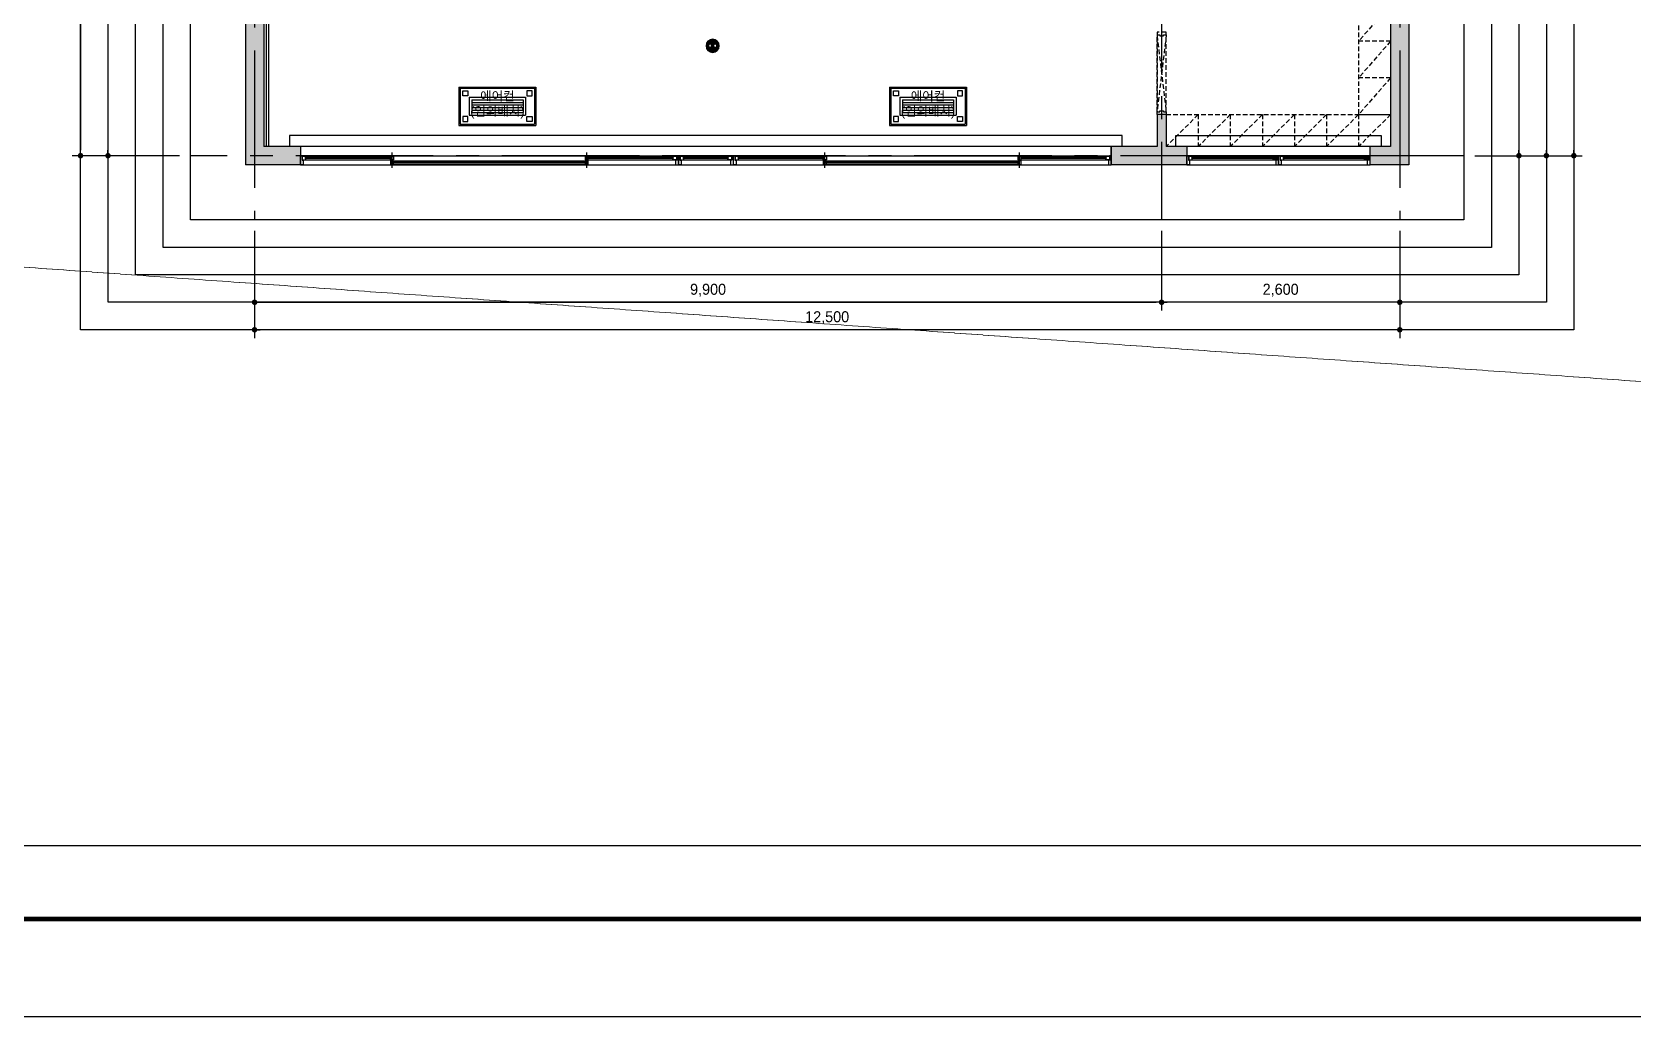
# Model space of a CAD drawing. Header units: millimetres. Extents: x -224448 to 1592092, y -164641 to 319001.
# Drawn here: x 196373 to 213847, y 75662 to 86412 of the extents above; entities that cross this region are included whole.
import ezdxf

# ---------------------------------------------------------------- set-up
doc = ezdxf.new("R2010")
doc.units = ezdxf.units.MM
for name, pattern in [('CEN', [62, 60, -1, 0, -1]), ('CENTER2', [1.125, 0.75, -0.125, 0.125, -0.125]), ('HIDDEN', [9.525, 6.35, -3.175])]:
    doc.linetypes.add(name, pattern=pattern)
doc.layers.get('Defpoints').update_dxf_attribs({"color": 35})
for name, color, linetype in [('ARREA', 1, 'Continuous'), ('DIM', 3, 'Continuous'), ('I-LIGHT', 1, 'Continuous'), ('I_CON', 2, 'Continuous'), ('I_FORMAT', 7, 'Continuous'), ('I_FUR', 6, 'Continuous'), ('I_HAT', 8, 'Continuous'), ('I_TXT', 7, 'Continuous'), ('I_WALL', 3, 'Continuous'), ('I_WIN', 5, 'Continuous')]:
    doc.layers.add(name, color=color, linetype=linetype)
doc.layers.add('I_CEN', color=1, linetype='CEN', lineweight=13)
doc.layers.add('I_DIM', color=1, linetype='Continuous', lineweight=13)
doc.styles.add('HY울릉도', font='')
doc.styles.add('IABU-글꼴스타일', font='')
doc.styles.get('HY울릉도').set_extended_font_data('HY울릉도L')
doc.styles.get('IABU-글꼴스타일').set_extended_font_data('HY울릉도L')
doc.linetypes.add('BATTING', pattern='A,0.00254,-2.54,[134,ltypeshp.shx,S=2.54,R=0,X=-2.54,Y=0],-5.08,[134,ltypeshp.shx,S=2.54,R=180,X=2.54,Y=0],-2.54', length=10.16254)
doc.dimstyles.new('IABC-100 (SUB)', dxfattribs={"dimscale": 60, "dimtxt": 2, "dimasz": 1, "dimexe": 1.5, "dimexo": 2, "dimgap": 1, "dimtad": 1, "dimdec": 0, "dimdsep": 46, "dimlunit": 6, "dimtxsty": 'IABU-글꼴스타일', "dimblk": '1234_Dot', "dimcen": 1, "dimclrd": 4, "dimclre": 4, "dimclrt": 7, "dimadec": 0, "dimazin": 0, "dimtfac": 1, "dimtdec": 0, "dimtix": 1, "dimtmove": 2, "dimatfit": 3, "dimldrblk": '1234_Dot', "dimfxl": 2, "dimtolj": 1, "dimtzin": 0, "dimarcsym": 0})

# ---------------------------------------------------------------- blocks, each defined once
blk = doc.blocks.new('FR1')
at = {"layer": 'Defpoints'}
blk.add_lwpolyline([(89059, 47504), (131059, 47504), (131059, 17804), (89059, 17804)], close=True, dxfattribs=at)
at = {"layer": 'I_FORMAT'}
blk.add_line((126044, 19673), (90159, 19673), dxfattribs=at)
at = {"layer": 'I_FORMAT', "const_width": 50.2}
blk.add_lwpolyline([(126044, 18873), (90159, 18873), (90159, 46435), (126044, 46435)], dxfattribs=at)
blk = doc.blocks.new('win101')
at = {"layer": 'I_WIN', "linetype": 'Continuous'}
for p, q in [((-123185, -156809), (-123185, -156800)), ((-123185, -156800), (-123168, -156800)), ((-123185, -156810), (-123185, -156801)), ((-123185, -156900), (-123185, -156809)), ((-123185, -156900), (-123185, -156810)), ((-123155, -156900), (-123185, -156900)), ((-123168, -156800), (-123168, -156849)), ((-123168, -156849), (-123155, -156849)), ((-123127, -156805), (-123165, -156805)), ((-123165, -156805), (-123165, -156845)), ((-123165, -156805), (-122185, -156805)), ((-123127, -156805), (-123165, -156805)), ((-123165, -156805), (-123165, -156845)), ((-123165, -156845), (-123127, -156845)), ((-123165, -156845), (-122185, -156845)), ((-123165, -156845), (-123127, -156845)), ((-123155, -156849), (-123155, -156852)), ((-123155, -156852), (-123155, -156900)), ((-123132, -156822), (-123127, -156821)), ((-123132, -156822), (-123127, -156821)), ((-123132, -156829), (-123132, -156822)), ((-123132, -156829), (-123132, -156822)), ((-123127, -156831), (-123132, -156829)), ((-123127, -156831), (-123132, -156829)), ((-123130, -156828), (-123130, -156824)), ((-123130, -156828), (-123130, -156824)), ((-123127, -156821), (-123127, -156805)), ((-123127, -156821), (-123127, -156805)), ((-123127, -156820), (-123124, -156821)), ((-123127, -156820), (-123124, -156821)), ((-122185, -156824), (-123127, -156824)), ((-123127, -156828), (-122185, -156828)), ((-123127, -156831), (-123124, -156830)), ((-123127, -156831), (-123124, -156830)), ((-123127, -156845), (-123127, -156831)), ((-123127, -156845), (-123127, -156831)), ((-123124, -156821), (-123123, -156822)), ((-123124, -156821), (-123123, -156822)), ((-123124, -156830), (-123123, -156829)), ((-123124, -156830), (-123123, -156829)), ((-123123, -156822), (-123123, -156824)), ((-123123, -156822), (-123123, -156824)), ((-123123, -156829), (-123123, -156828)), ((-123123, -156829), (-123123, -156828)), ((-122247, -156822), (-122248, -156824)), ((-122247, -156829), (-122248, -156828)), ((-122244, -156820), (-122247, -156821)), ((-122247, -156821), (-122247, -156822)), ((-122247, -156830), (-122247, -156829)), ((-122244, -156831), (-122247, -156830)), ((-122244, -156821), (-122244, -156805)), ((-122244, -156805), (-122206, -156805)), ((-122238, -156822), (-122244, -156821)), ((-122244, -156831), (-122238, -156829)), ((-122244, -156845), (-122244, -156831)), ((-122206, -156845), (-122244, -156845)), ((-122238, -156829), (-122238, -156822)), ((-122203, -156850), (-122215, -156850)), ((-122215, -156850), (-122215, -156900)), ((-122215, -156900), (-122185, -156900)), ((-122206, -156805), (-122206, -156845)), ((-122185, -156801), (-122203, -156801)), ((-122203, -156801), (-122203, -156850)), ((-122185, -156810), (-122185, -156801)), ((-122185, -156900), (-122185, -156810))]:
    blk.add_line(p, q, dxfattribs=at)
blk.add_lwpolyline([(-123185, -156900), (-122185, -156900), (-122185, -156801), (-123185, -156801)], close=True, dxfattribs=at)
blk = doc.blocks.new('win11')
at = {"layer": 'I_WIN', "linetype": 'Continuous'}
for p, q in [((-132830, -160207), (-132860, -160207)), ((-132860, -160207), (-132860, -160298)), ((-132830, -160207), (-128765, -160207)), ((-132830, -160255), (-132830, -160207)), ((-131878, -160211), (-129735, -160211)), ((-131878, -160251), (-131878, -160211)), ((-131878, -160211), (-131843, -160211)), ((-131878, -160229), (-129735, -160229)), ((-129735, -160233), (-131878, -160233)), ((-131860, -160176), (-131860, -160341)), ((-131843, -160226), (-131848, -160228)), ((-131848, -160228), (-131848, -160234)), ((-131848, -160233), (-131848, -160229)), ((-131848, -160234), (-131843, -160236)), ((-131843, -160211), (-131843, -160226)), ((-131843, -160225), (-131840, -160227)), ((-131843, -160237), (-131840, -160235)), ((-131843, -160236), (-131843, -160251)), ((-131840, -160227), (-131840, -160228)), ((-131840, -160228), (-131839, -160229)), ((-131840, -160234), (-131839, -160233)), ((-131840, -160235), (-131840, -160234)), ((-129756, -160228), (-129757, -160229)), ((-129756, -160235), (-129757, -160233)), ((-129753, -160225), (-129756, -160227)), ((-129756, -160227), (-129756, -160228)), ((-129756, -160236), (-129756, -160235)), ((-129753, -160237), (-129756, -160236)), ((-129753, -160226), (-129753, -160211)), ((-129753, -160211), (-129718, -160211)), ((-129747, -160228), (-129753, -160226)), ((-129753, -160236), (-129747, -160234)), ((-129753, -160251), (-129753, -160236)), ((-129747, -160234), (-129747, -160228)), ((-129747, -160229), (-129747, -160233)), ((-129735, -160173), (-129735, -160341)), ((-129718, -160211), (-129718, -160251)), ((-128765, -160257), (-128765, -160207)), ((-128765, -160207), (-128735, -160207)), ((-132860, -160298), (-132860, -160307)), ((-132860, -160307), (-128735, -160306)), ((-132860, -160307), (-132843, -160307)), ((-132843, -160307), (-132843, -160258)), ((-132843, -160258), (-132830, -160258)), ((-132840, -160262), (-131860, -160262)), ((-132840, -160302), (-132840, -160262)), ((-132840, -160262), (-132802, -160262)), ((-132840, -160302), (-131860, -160302)), ((-132802, -160302), (-132840, -160302)), ((-132830, -160258), (-132830, -160255)), ((-132802, -160276), (-132807, -160278)), ((-132807, -160278), (-132807, -160285)), ((-132807, -160285), (-132802, -160286)), ((-132805, -160279), (-132805, -160283)), ((-132802, -160262), (-132802, -160276)), ((-132802, -160276), (-132799, -160277)), ((-132802, -160279), (-131860, -160279)), ((-131860, -160283), (-132802, -160283)), ((-132802, -160287), (-132799, -160286)), ((-132802, -160286), (-132802, -160302)), ((-132799, -160277), (-132798, -160278)), ((-132799, -160286), (-132798, -160285)), ((-132798, -160278), (-132798, -160279)), ((-132798, -160285), (-132798, -160283)), ((-131881, -160278), (-131882, -160279)), ((-131881, -160285), (-131882, -160283)), ((-131878, -160276), (-131881, -160277)), ((-131881, -160277), (-131881, -160278)), ((-131881, -160286), (-131881, -160285)), ((-131878, -160287), (-131881, -160286)), ((-131878, -160251), (-129735, -160251)), ((-131843, -160251), (-131878, -160251)), ((-131843, -160262), (-131878, -160262)), ((-131878, -160262), (-131878, -160276)), ((-131878, -160276), (-131872, -160278)), ((-131872, -160285), (-131878, -160286)), ((-131878, -160286), (-131878, -160302)), ((-131878, -160302), (-131843, -160302)), ((-131872, -160278), (-131872, -160285)), ((-131872, -160279), (-131872, -160283)), ((-131843, -160302), (-131843, -160262)), ((-129718, -160251), (-129753, -160251)), ((-129753, -160302), (-129753, -160262)), ((-129753, -160262), (-129718, -160262)), ((-129718, -160302), (-129753, -160302)), ((-129753, -160302), (-128735, -160302)), ((-129735, -160262), (-128735, -160262)), ((-129718, -160276), (-129723, -160278)), ((-129723, -160278), (-129723, -160285)), ((-129723, -160279), (-128788, -160279)), ((-128788, -160283), (-129723, -160283)), ((-129723, -160285), (-129718, -160286)), ((-129718, -160262), (-129718, -160276)), ((-129718, -160276), (-129715, -160277)), ((-129718, -160287), (-129715, -160286)), ((-129718, -160286), (-129718, -160302)), ((-129715, -160277), (-129715, -160278)), ((-129715, -160278), (-129714, -160279)), ((-129715, -160285), (-129714, -160283)), ((-129715, -160286), (-129715, -160285)), ((-128797, -160278), (-128798, -160279)), ((-128797, -160285), (-128798, -160283)), ((-128794, -160276), (-128797, -160277)), ((-128797, -160277), (-128797, -160278)), ((-128797, -160286), (-128797, -160285)), ((-128794, -160287), (-128797, -160286)), ((-128756, -160262), (-128794, -160262)), ((-128794, -160262), (-128794, -160276)), ((-128794, -160276), (-128788, -160278)), ((-128788, -160285), (-128794, -160286)), ((-128794, -160286), (-128794, -160302)), ((-128794, -160302), (-128756, -160302)), ((-128788, -160278), (-128788, -160285)), ((-128753, -160257), (-128765, -160257)), ((-128756, -160302), (-128756, -160262)), ((-128753, -160306), (-128753, -160257)), ((-128735, -160306), (-128753, -160306))]:
    blk.add_line(p, q, dxfattribs=at)
blk = doc.blocks.new('win10')
at = {"layer": 'I_WIN', "linetype": 'Continuous'}
for p, q in [((-128735, -160207), (-128735, -160297)), ((-128705, -160207), (-128735, -160207)), ((-128735, -160207), (-128735, -160298)), ((-128705, -160255), (-128705, -160207)), ((-128165, -160257), (-128165, -160207)), ((-128165, -160207), (-128135, -160207)), ((-128135, -160207), (-128135, -160297)), ((-128735, -160297), (-128735, -160306)), ((-128735, -160298), (-128735, -160307)), ((-128735, -160307), (-128718, -160307)), ((-128718, -160307), (-128718, -160258)), ((-128718, -160258), (-128705, -160258)), ((-128715, -160302), (-128715, -160262)), ((-128715, -160262), (-128677, -160262)), ((-128715, -160262), (-128156, -160262)), ((-128715, -160302), (-128715, -160262)), ((-128715, -160262), (-128677, -160262)), ((-128677, -160302), (-128715, -160302)), ((-128715, -160302), (-128156, -160302)), ((-128677, -160302), (-128715, -160302)), ((-128705, -160258), (-128705, -160255)), ((-128677, -160276), (-128682, -160278)), ((-128677, -160276), (-128682, -160278)), ((-128682, -160278), (-128682, -160285)), ((-128682, -160278), (-128682, -160285)), ((-128682, -160285), (-128677, -160286)), ((-128682, -160285), (-128677, -160286)), ((-128680, -160279), (-128680, -160283)), ((-128680, -160279), (-128680, -160283)), ((-128677, -160262), (-128677, -160276)), ((-128677, -160262), (-128677, -160276)), ((-128677, -160276), (-128674, -160277)), ((-128677, -160276), (-128674, -160277)), ((-128677, -160279), (-128188, -160279)), ((-128188, -160283), (-128677, -160283)), ((-128677, -160287), (-128674, -160286)), ((-128677, -160286), (-128677, -160302)), ((-128677, -160287), (-128674, -160286)), ((-128677, -160286), (-128677, -160302)), ((-128674, -160277), (-128673, -160278)), ((-128674, -160277), (-128673, -160278)), ((-128674, -160286), (-128673, -160285)), ((-128674, -160286), (-128673, -160285)), ((-128673, -160278), (-128673, -160279)), ((-128673, -160278), (-128673, -160279)), ((-128673, -160285), (-128673, -160283)), ((-128673, -160285), (-128673, -160283)), ((-128197, -160278), (-128198, -160279)), ((-128197, -160285), (-128198, -160283)), ((-128194, -160276), (-128197, -160277)), ((-128197, -160277), (-128197, -160278)), ((-128197, -160286), (-128197, -160285)), ((-128194, -160287), (-128197, -160286)), ((-128156, -160262), (-128194, -160262)), ((-128194, -160262), (-128194, -160276)), ((-128194, -160276), (-128188, -160278)), ((-128188, -160285), (-128194, -160286)), ((-128194, -160286), (-128194, -160302)), ((-128194, -160302), (-128156, -160302)), ((-128188, -160278), (-128188, -160285)), ((-128153, -160257), (-128165, -160257)), ((-128156, -160302), (-128156, -160262)), ((-128153, -160306), (-128153, -160257)), ((-128135, -160306), (-128153, -160306)), ((-128135, -160297), (-128135, -160306))]:
    blk.add_line(p, q, dxfattribs=at)
blk.add_lwpolyline([(-128735, -160207), (-128135, -160207), (-128135, -160306), (-128735, -160306)], close=True, dxfattribs=at)
blk = doc.blocks.new('1234_Dot')
at = {"color": 0, "linetype": 'ByBlock', "lineweight": -2}
blk.add_line((-0.5, 0), (-1, 0), dxfattribs=at)
at = {"color": 0, "linetype": 'ByBlock', "const_width": 0.5}
blk.add_lwpolyline([(-0.25, 0, 1), (0.25, 0, 1)], format="xyb", close=True, dxfattribs=at)
blk = doc.blocks.new('*D116')
at = {"layer": 'Defpoints', "color": 0, "ltscale": 50, "transparency": 16777216}
for p in [(212002, 90362), (212002, 85062), (212602, 85062)]:
    blk.add_point(p, dxfattribs=at)
at = {"layer": 'DIM', "color": 4, "lineweight": -2, "ltscale": 50, "transparency": 16777216}
for p, q in [((212122, 90362), (212692, 90362)), ((212602, 90302), (212602, 85122)), ((212122, 85062), (212692, 85062))]:
    blk.add_line(p, q, dxfattribs=at)
at = {"layer": 'DIM', "color": 4, "lineweight": -2, "ltscale": 50, "transparency": 16777216, "xscale": 60, "yscale": 60, "zscale": 60}
for p, rotation in [((212602, 90362), 90), ((212602, 85062), 270)]:
    blk.add_blockref('1234_Dot', p, dxfattribs=dict(at, rotation=rotation))
at = {"layer": 'DIM', "color": 7, "ltscale": 50, "transparency": 16777216, "insert": (212471, 87712), "char_height": 120, "attachment_point": 5, "rotation": 90, "style": 'IABU-글꼴스타일'}
blk.add_mtext('\\A1;5,300', dxfattribs=at)
blk = doc.blocks.new('*D105')
at = {"layer": 'Defpoints', "color": 0, "ltscale": 50, "transparency": 16777216}
for p in [(212002, 96762), (212002, 85062), (213202, 85062)]:
    blk.add_point(p, dxfattribs=at)
at = {"layer": 'DIM', "color": 4, "lineweight": -2, "ltscale": 50, "transparency": 16777216}
for p, q in [((212122, 96762), (213292, 96762)), ((213202, 96702), (213202, 85122)), ((212122, 85062), (213292, 85062))]:
    blk.add_line(p, q, dxfattribs=at)
at = {"layer": 'DIM', "color": 4, "lineweight": -2, "ltscale": 50, "transparency": 16777216, "xscale": 60, "yscale": 60, "zscale": 60}
for p, rotation in [((213202, 96762), 90), ((213202, 85062), 270)]:
    blk.add_blockref('1234_Dot', p, dxfattribs=dict(at, rotation=rotation))
at = {"layer": 'DIM', "color": 7, "ltscale": 50, "transparency": 16777216, "insert": (213071, 90912), "char_height": 120, "attachment_point": 5, "rotation": 90, "style": 'IABU-글꼴스타일'}
blk.add_mtext('\\A1;11,700', dxfattribs=at)
blk = doc.blocks.new('*D107')
at = {"layer": 'Defpoints', "color": 0, "ltscale": 50, "transparency": 16777216}
for p in [(212002, 91962), (212002, 85062), (212902, 85062)]:
    blk.add_point(p, dxfattribs=at)
at = {"layer": 'DIM', "color": 4, "lineweight": -2, "ltscale": 50, "transparency": 16777216}
for p, q in [((212122, 91962), (212992, 91962)), ((212902, 91902), (212902, 85122)), ((212122, 85062), (212992, 85062))]:
    blk.add_line(p, q, dxfattribs=at)
at = {"layer": 'DIM', "color": 4, "lineweight": -2, "ltscale": 50, "transparency": 16777216, "xscale": 60, "yscale": 60, "zscale": 60}
for p, rotation in [((212902, 91962), 90), ((212902, 85062), 270)]:
    blk.add_blockref('1234_Dot', p, dxfattribs=dict(at, rotation=rotation))
at = {"layer": 'DIM', "color": 7, "ltscale": 50, "transparency": 16777216, "insert": (212771, 88512), "char_height": 120, "attachment_point": 5, "rotation": 90, "style": 'IABU-글꼴스타일'}
blk.add_mtext('\\A1;6,900', dxfattribs=at)
blk = doc.blocks.new('*D118')
at = {"layer": 'Defpoints', "color": 0, "ltscale": 50, "transparency": 16777216}
for p in [(198102, 94812), (197202, 85062), (198102, 85062)]:
    blk.add_point(p, dxfattribs=at)
at = {"layer": 'DIM', "color": 4, "lineweight": -2, "ltscale": 50, "transparency": 16777216}
for p, q in [((197982, 94812), (197112, 94812)), ((197202, 94752), (197202, 85122)), ((197982, 85062), (197112, 85062))]:
    blk.add_line(p, q, dxfattribs=at)
at = {"layer": 'DIM', "color": 4, "lineweight": -2, "ltscale": 50, "transparency": 16777216, "xscale": 60, "yscale": 60, "zscale": 60}
for p, rotation in [((197202, 94812), 90), ((197202, 85062), 270)]:
    blk.add_blockref('1234_Dot', p, dxfattribs=dict(at, rotation=rotation))
at = {"layer": 'DIM', "color": 7, "ltscale": 50, "transparency": 16777216, "insert": (197071, 89937), "char_height": 120, "attachment_point": 5, "rotation": 90, "style": 'IABU-글꼴스타일'}
blk.add_mtext('\\A1;9,750', dxfattribs=at)
blk = doc.blocks.new('*D108')
at = {"layer": 'Defpoints', "color": 0, "ltscale": 50, "transparency": 16777216}
for p in [(198102, 96762), (196902, 85062), (198102, 85062)]:
    blk.add_point(p, dxfattribs=at)
at = {"layer": 'DIM', "color": 4, "lineweight": -2, "ltscale": 50, "transparency": 16777216}
for p, q in [((197982, 96762), (196812, 96762)), ((196902, 96702), (196902, 85122)), ((197982, 85062), (196812, 85062))]:
    blk.add_line(p, q, dxfattribs=at)
at = {"layer": 'DIM', "color": 4, "lineweight": -2, "ltscale": 50, "transparency": 16777216, "xscale": 60, "yscale": 60, "zscale": 60}
for p, rotation in [((196902, 96762), 90), ((196902, 85062), 270)]:
    blk.add_blockref('1234_Dot', p, dxfattribs=dict(at, rotation=rotation))
at = {"layer": 'DIM', "color": 7, "ltscale": 50, "transparency": 16777216, "insert": (196771, 90912), "char_height": 120, "attachment_point": 5, "rotation": 90, "style": 'IABU-글꼴스타일'}
blk.add_mtext('\\A1;11,700', dxfattribs=at)
blk = doc.blocks.new('*D119')
at = {"layer": 'Defpoints', "color": 0, "ltscale": 50, "transparency": 16777216}
for p in [(198802, 84362), (208702, 84362), (208702, 83462)]:
    blk.add_point(p, dxfattribs=at)
at = {"layer": 'DIM', "color": 4, "lineweight": -2, "ltscale": 50, "transparency": 16777216}
for p, q in [((198802, 84242), (198802, 83372)), ((208702, 84242), (208702, 83372)), ((198862, 83462), (208642, 83462))]:
    blk.add_line(p, q, dxfattribs=at)
at = {"layer": 'DIM', "color": 4, "lineweight": -2, "ltscale": 50, "transparency": 16777216, "xscale": 60, "yscale": 60, "zscale": 60, "rotation": 180}
blk.add_blockref('1234_Dot', (198802, 83462), dxfattribs=at)
at = {"layer": 'DIM', "color": 4, "lineweight": -2, "ltscale": 50, "transparency": 16777216, "xscale": 60, "yscale": 60, "zscale": 60}
blk.add_blockref('1234_Dot', (208702, 83462), dxfattribs=at)
at = {"layer": 'DIM', "color": 7, "ltscale": 50, "transparency": 16777216, "insert": (203752, 83593), "char_height": 120, "attachment_point": 5, "style": 'IABU-글꼴스타일'}
blk.add_mtext('\\A1;9,900', dxfattribs=at)
blk = doc.blocks.new('*D120')
at = {"layer": 'Defpoints', "color": 0, "ltscale": 50, "transparency": 16777216}
for p in [(208702, 84362), (211302, 84362), (208702, 83462)]:
    blk.add_point(p, dxfattribs=at)
at = {"layer": 'DIM', "color": 4, "lineweight": -2, "ltscale": 50, "transparency": 16777216}
for p, q in [((208702, 84242), (208702, 83372)), ((211302, 84242), (211302, 83372)), ((211242, 83462), (208762, 83462))]:
    blk.add_line(p, q, dxfattribs=at)
at = {"layer": 'DIM', "color": 4, "lineweight": -2, "ltscale": 50, "transparency": 16777216, "xscale": 60, "yscale": 60, "zscale": 60, "rotation": 180}
blk.add_blockref('1234_Dot', (208702, 83462), dxfattribs=at)
at = {"layer": 'DIM', "color": 4, "lineweight": -2, "ltscale": 50, "transparency": 16777216, "xscale": 60, "yscale": 60, "zscale": 60}
blk.add_blockref('1234_Dot', (211302, 83462), dxfattribs=at)
at = {"layer": 'DIM', "color": 7, "ltscale": 50, "transparency": 16777216, "insert": (210002, 83593), "char_height": 120, "attachment_point": 5, "style": 'IABU-글꼴스타일'}
blk.add_mtext('\\A1;2,600', dxfattribs=at)
blk = doc.blocks.new('*D109')
at = {"layer": 'Defpoints', "color": 0, "ltscale": 50, "transparency": 16777216}
for p in [(198802, 84362), (211302, 84362), (198802, 83162)]:
    blk.add_point(p, dxfattribs=at)
at = {"layer": 'DIM', "color": 4, "lineweight": -2, "ltscale": 50, "transparency": 16777216}
for p, q in [((198802, 84242), (198802, 83072)), ((211302, 84242), (211302, 83072)), ((211242, 83162), (198862, 83162))]:
    blk.add_line(p, q, dxfattribs=at)
at = {"layer": 'DIM', "color": 4, "lineweight": -2, "ltscale": 50, "transparency": 16777216, "xscale": 60, "yscale": 60, "zscale": 60, "rotation": 180}
blk.add_blockref('1234_Dot', (198802, 83162), dxfattribs=at)
at = {"layer": 'DIM', "color": 4, "lineweight": -2, "ltscale": 50, "transparency": 16777216, "xscale": 60, "yscale": 60, "zscale": 60}
blk.add_blockref('1234_Dot', (211302, 83162), dxfattribs=at)
at = {"layer": 'DIM', "color": 7, "ltscale": 50, "transparency": 16777216, "insert": (205052, 83293), "char_height": 120, "attachment_point": 5, "style": 'IABU-글꼴스타일'}
blk.add_mtext('\\A1;12,500', dxfattribs=at)
blk = doc.blocks.new('j 10')
at = {"layer": 'I_FUR', "color": 8, "linetype": 'HIDDEN', "ltscale": 8}
for p, q in [((300474, 48442), (300574, 48442)), ((300474, 48412), (300474, 48442)), ((300474, 48442), (300474, 48442)), ((300474, 48412), (300474, 47572)), ((300504, 48412), (300474, 48412)), ((300474, 47572), (300574, 48412)), ((300574, 47582), (300474, 48412)), ((300504, 48402), (300504, 48412)), ((300574, 48412), (300544, 48412)), ((300544, 48412), (300544, 48402)), ((300574, 48442), (300574, 48412)), ((300574, 47572), (300574, 48412)), ((300574, 48412), (300574, 47582)), ((300544, 48402), (300504, 48402)), ((300504, 47572), (300474, 47572)), ((300474, 47572), (300474, 47542)), ((300474, 47542), (300574, 47542)), ((300474, 47542), (300474, 47542)), ((300544, 47582), (300504, 47582)), ((300504, 47582), (300504, 47572)), ((300544, 47572), (300544, 47582)), ((300574, 47572), (300544, 47572)), ((300574, 47542), (300574, 47572))]:
    blk.add_line(p, q, dxfattribs=at)
blk = doc.blocks.new('J20')
at = {"layer": 'I-LIGHT', "color": 144}
for p, q in [((33370, 27039), (33370, 26619)), ((33370, 27039), (34210, 27039)), ((33384, 27025), (33384, 26633)), ((33384, 27025), (34196, 27025)), ((33482, 26927), (33482, 26731)), ((33482, 26927), (34098, 26927)), ((34098, 26927), (34098, 26731)), ((34196, 27025), (34196, 26633)), ((34210, 27039), (34210, 26619)), ((33510, 26899), (33510, 26759)), ((33510, 26899), (34070, 26899)), ((33510, 26899), (34070, 26899)), ((33510, 26871), (34070, 26871)), ((33510, 26843), (34070, 26843)), ((33510, 26815), (34070, 26815)), ((33510, 26787), (34070, 26787)), ((33510, 26759), (34070, 26759)), ((33510, 26759), (34070, 26759)), ((33510, 26759), (34070, 26759)), ((33510, 26759), (34070, 26759)), ((34070, 26899), (34070, 26759)), ((33370, 26619), (34210, 26619)), ((33384, 26633), (34196, 26633)), ((33482, 26731), (34098, 26731)), ((33510, 26731), (34070, 26731))]:
    blk.add_line(p, q, dxfattribs=at)
for points in [[(33468, 26941), (33412, 26941), (33412, 26997), (33468, 26997)], [(34112, 26941), (34168, 26941), (34168, 26997), (34112, 26997)], [(33468, 26717), (33412, 26717), (33412, 26661), (33468, 26661)], [(34112, 26717), (34168, 26717), (34168, 26661), (34112, 26661)]]:
    blk.add_lwpolyline(points, close=True, dxfattribs=at)
blk = doc.blocks.new('콘센트')
at = {"ltscale": 50}
h = blk.add_hatch(color=150, dxfattribs=at)
h.dxf.hatch_style = 1
edge = h.paths.add_edge_path()
edge.add_arc((-34286, -6087), 100, 0, 360)
edge = h.paths.add_edge_path(flags=16)
edge.add_arc((-34248, -6089), 26, 0, 360)
edge = h.paths.add_edge_path(flags=16)
edge.add_arc((-34325, -6089), 26, 0, 360)
at = {"color": 150, "ltscale": 50}
for centre, radius in [((-34286, -6087), 100), ((-34325, -6089), 26), ((-34248, -6089), 26)]:
    blk.add_circle(centre, radius, dxfattribs=at)

msp = doc.modelspace()

# ---------------------------------------------------------------- hatches: boundary and pattern name
at = {"layer": 'I_HAT'}
h = msp.add_hatch(color=256, dxfattribs=at)
h.dxf.hatch_style = 1
h.paths.add_polyline_path([(198902.484, 96661.633), (199302.484, 96661.633), (199302.484, 96861.633), (198702.484, 96861.633), (198702.484, 96661.633), (198702.484, 84961.633), (199302.484, 84961.633), (199302.484, 85161.633), (198902.484, 85161.633), (198902.484, 88311.633), (198902.484, 90311.633), (198902.484, 94511.633)])
h.paths.add_polyline_path([(211402.484, 96661.633), (211402.484, 96861.633), (210802.484, 96861.633), (210802.484, 96661.633), (211202.484, 96661.633), (211202.484, 94611.633), (211202.484, 91811.633), (211202.484, 91461.633), (211402.484, 91461.633)])
h.paths.add_polyline_path([(211402.484, 90861.633), (211202.484, 90861.633), (211202.484, 85161.633), (210977.484, 85161.633), (210977.484, 84961.633), (211402.484, 84961.633)])
h.paths.add_polyline_path([(208977.484, 85161.633), (208752.484, 85161.633), (208752.484, 85511.633), (208652.484, 85511.633), (208652.484, 85161.633), (208152.484, 85161.633), (208152.484, 84961.633), (208977.484, 84961.633)])

# ---------------------------------------------------------------- linework, layer by layer
at = {"layer": 'ARREA', "color": 1, "linetype": 'CENTER2', "ltscale": 2000}
for p, q in [((198802.484, 97461.633), (198802.484, 84361.633)), ((211302.484, 97461.633), (211302.484, 84361.633)), ((208702.484, 91961.633), (208702.484, 84361.633)), ((212002.484, 85061.633), (198102.484, 85061.633))]:
    msp.add_line(p, q, dxfattribs=at)
at = {"layer": 'Defpoints'}
for points in [[(196902.484, 98661.633), (213202.484, 98661.633), (213202.484, 83161.633), (196902.484, 83161.633)], [(197202.484, 98361.633), (212902.484, 98361.633), (212902.484, 83461.633), (197202.484, 83461.633)], [(197502.484, 98061.633), (212602.484, 98061.633), (212602.484, 83761.633), (197502.484, 83761.633)], [(197802.484, 97761.633), (212302.484, 97761.633), (212302.484, 84061.633), (197802.484, 84061.633)], [(198102.484, 97461.633), (212002.484, 97461.633), (212002.484, 84361.633), (198102.484, 84361.633)]]:
    msp.add_lwpolyline(points, close=True, dxfattribs=at)
at = {"layer": 'I_CEN'}
msp.add_line((-107990, 105361.633), (312010, 75661.633), dxfattribs=at)
at = {"layer": 'I_CON', "color": 2}
for p, q in [((198702.484, 96661.633), (198702.484, 84961.633)), ((211202.484, 90861.633), (211202.484, 85161.633)), ((211402.484, 90861.633), (211402.484, 84961.633)), ((198902.484, 88311.633), (198902.484, 85161.633)), ((208752.484, 85511.633), (208652.484, 85511.633)), ((208652.484, 85511.633), (208652.484, 85161.633)), ((208752.484, 85511.633), (208752.484, 85161.633)), ((199302.484, 85161.633), (198902.484, 85161.633)), ((199302.484, 85161.633), (199302.484, 84961.633)), ((208652.484, 85161.633), (208152.484, 85161.633)), ((208152.484, 85161.633), (208152.484, 84961.633)), ((208977.484, 85161.633), (208752.484, 85161.633)), ((211202.484, 85161.633), (210977.484, 85161.633)), ((199302.484, 84961.633), (198702.484, 84961.633)), ((208977.484, 84961.633), (208152.484, 84961.633)), ((211402.484, 84961.633), (210977.484, 84961.633))]:
    msp.add_line(p, q, dxfattribs=at)
for points in [[(208977.484, 85161.633), (208977.484, 84961.633)], [(210977.484, 84961.633), (210977.484, 85161.633)]]:
    msp.add_lwpolyline(points, dxfattribs=at)
at = {"layer": 'I_FUR', "color": 8, "linetype": 'BATTING', "ltscale": 2.4}
msp.add_line((198927.484, 94761.58), (198927.484, 85161.633), dxfattribs=at)
at = {"layer": 'I_FUR', "color": 8, "linetype": 'HIDDEN', "ltscale": 8}
for p, q in [((211202.484, 86711.633), (210852.484, 86311.633)), ((210852.484, 86711.633), (210852.484, 85511.633)), ((211202.484, 86311.633), (210852.484, 86311.633)), ((211202.484, 86311.633), (210852.484, 85911.633)), ((211202.484, 85911.633), (210852.484, 85911.633)), ((211202.484, 85911.633), (210852.484, 85511.633)), ((209102.484, 85511.633), (208752.484, 85161.633)), ((208752.484, 85511.633), (211202.484, 85511.633)), ((209102.484, 85511.633), (209102.484, 85161.633)), ((209452.484, 85511.633), (209102.484, 85161.633)), ((209452.484, 85511.633), (209452.484, 85161.633)), ((209802.484, 85511.633), (209452.484, 85161.633)), ((209802.484, 85511.633), (209802.484, 85161.633)), ((210152.484, 85511.633), (209802.484, 85161.633)), ((210152.484, 85511.633), (210152.484, 85161.633)), ((210502.484, 85511.633), (210152.484, 85161.633)), ((210502.484, 85511.633), (210502.484, 85161.633)), ((210852.484, 85511.633), (210502.484, 85161.633)), ((210852.484, 85511.633), (210852.484, 85161.633)), ((211202.484, 85511.633), (210852.484, 85161.633)), ((210852.484, 85511.633), (211202.484, 85511.633))]:
    msp.add_line(p, q, dxfattribs=at)
at = {"layer": 'I_FUR', "color": 6, "linetype": 'Continuous'}
for points in [[(208272.484, 85161.633), (208272.484, 85281.633), (199182.484, 85281.633), (199182.484, 85161.633)], [(208857.484, 85161.633), (208857.484, 85281.633), (210977.484, 85281.633), (211097.484, 85281.633), (211097.484, 85161.633)]]:
    msp.add_lwpolyline(points, dxfattribs=at)
at = {"layer": 'I_WALL'}
msp.add_line((198952.484, 94761.58), (198952.484, 85161.633), dxfattribs=at)
at = {"layer": 'I_WIN'}
for points in [[(199302.484, 84961.633), (208152.484, 84961.633), (208152.484, 85161.633), (199302.484, 85161.633)], [(208977.484, 84961.633), (210977.484, 84961.633), (210977.484, 85161.633), (208977.484, 85161.633)]]:
    msp.add_lwpolyline(points, close=True, dxfattribs=at)

# ---------------------------------------------------------------- block references
at = {"xscale": -0.7200000000000001, "yscale": 0.7200000000000001, "zscale": 0.7200000000000001, "rotation": 180}
msp.add_blockref('콘센트', (228487.669, 81877.539), dxfattribs=at)
at = {"layer": 'I_DIM', "xscale": -1, "rotation": 180}
for name, p in [('win11', (332162.8, -75244.922)), ('win10', (332162.8, -75244.922)), ('win11', (336887.8, -75244.922))]:
    msp.add_blockref(name, p, dxfattribs=at)
at = {"layer": 'I_DIM'}
for p in [(332162.8, 241862.057), (333162.8, 241862.057)]:
    msp.add_blockref('win101', p, dxfattribs=at)
at = {"layer": 'I_HAT'}
for name, p in [('FR1', (96951.42, 57857.947)), ('J20', (167662.485, 58772.541)), ('J20', (172362.485, 58772.541))]:
    msp.add_blockref(name, p, dxfattribs=at)
at = {"layer": 'I_HAT', "rotation": 180}
msp.add_blockref('j 10', (509226.914, 133953.267), dxfattribs=at)

# ---------------------------------------------------------------- texts
at = {"layer": 'I_TXT', "char_height": 100, "width": 840, "attachment_point": 5, "style": 'HY울릉도'}
for insert in [(201452.484, 85615.633), (206152.484, 85615.633)]:
    msp.add_mtext('{\\fPretendard Variable Light|b0|i0|c129|p2;에어컨\\P(임의배치)}', dxfattribs=dict(at, insert=insert))

# ---------------------------------------------------------------- dimensions: what is measured, and where the dimension line sits
at = {"layer": 'DIM', "ltscale": 50}
for base, p1, p2, picture, middle in [((196902.484, 85061.633), (198102.484, 96761.633), (198102.484, 85061.633), '*D108', (196771.056, 90911.633)), ((213202.484, 85061.633), (212002.484, 96761.633), (212002.484, 85061.633), '*D105', (213071.056, 90911.633)), ((197202.484, 85061.633), (198102.484, 94811.633), (198102.484, 85061.633), '*D118', (197071.056, 89936.633)), ((212902.484, 85061.633), (212002.484, 91961.633), (212002.484, 85061.633), '*D107', (212771.056, 88511.633)), ((212602.484, 85061.633), (212002.484, 90361.633), (212002.484, 85061.633), '*D116', (212471.056, 87711.633))]:
    dim = msp.add_linear_dim(base=base, p1=p1, p2=p2, angle=90, dimstyle='IABC-100 (SUB)', dxfattribs=at)
    dim.commit()
    dim.dimension.update_dxf_attribs({"geometry": picture, "text_midpoint": middle})
for base, p1, p2, picture, middle in [((208702.484, 83461.633), (198802.484, 84361.633), (208702.484, 84361.633), '*D119', (203752.484, 83593.062)), ((198802.484, 83161.633), (211302.484, 84361.633), (198802.484, 84361.633), '*D109', (205052.484, 83293.062)), ((208702.484, 83461.633), (211302.484, 84361.633), (208702.484, 84361.633), '*D120', (210002.484, 83593.062))]:
    dim = msp.add_linear_dim(base=base, p1=p1, p2=p2, dimstyle='IABC-100 (SUB)', dxfattribs=at)
    dim.commit()
    dim.dimension.update_dxf_attribs({"geometry": picture, "text_midpoint": middle})

doc.saveas('drawing.dxf')
